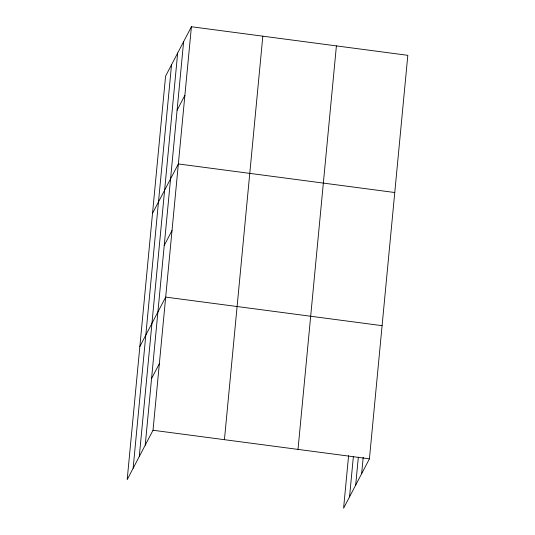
<?xml version="1.0" encoding="UTF-8"?>
<svg xmlns="http://www.w3.org/2000/svg" width="535" height="535" viewBox="0 0 535 535"><rect width="100%" height="100%" fill="white"/><g stroke="black" fill="none" stroke-linecap="round" stroke-linejoin="round"><path stroke-width="0.8" d="M133.135 468.279L171.534 64.775M139.274 456.542L177.667 53.039M145.226 445.153L183.619 41.65M191.41 26.75L165.576 76.171L127.183 479.674L153.017 430.254L191.41 26.75L407.817 55.326L369.424 458.829L343.59 508.25L348.593 455.646M224.433 439.683L262.825 36.179M298.008 449.4L336.401 45.896M349.542 496.861L353.374 456.582M355.681 485.125L358.336 457.178M361.633 473.729L363.198 457.291M177.092 110.243L184.883 95.344M152.522 213.358L178.356 163.944L394.763 192.52M164.232 245.418L172.023 230.518M139.849 346.513L165.689 297.099L382.097 325.675M151.565 378.573L159.35 363.673M153.017 430.254L369.424 458.829"/></g></svg>
